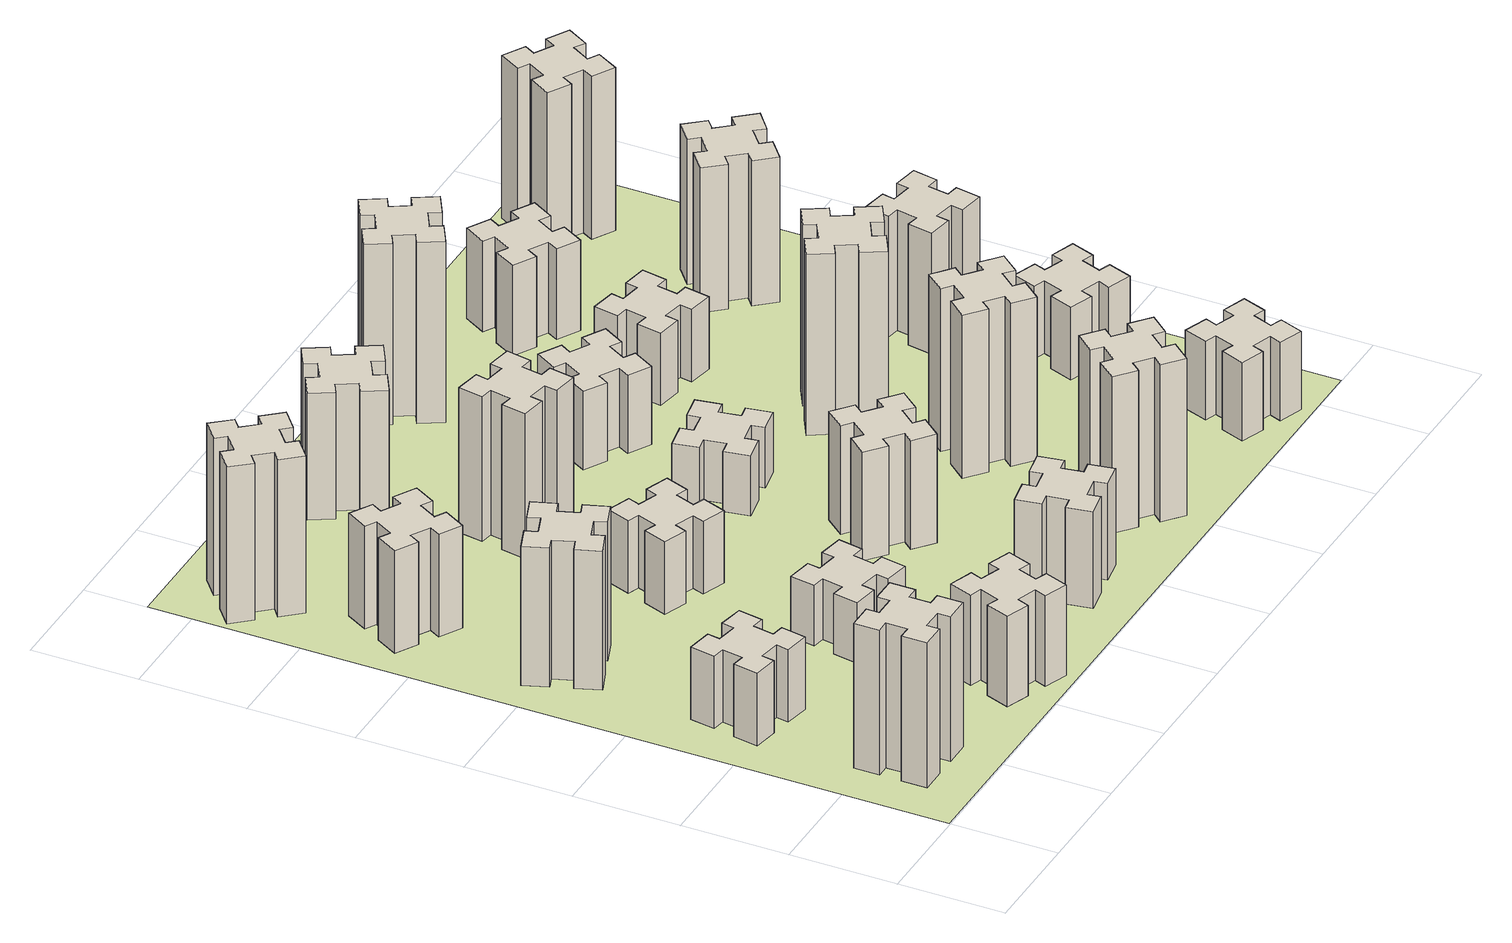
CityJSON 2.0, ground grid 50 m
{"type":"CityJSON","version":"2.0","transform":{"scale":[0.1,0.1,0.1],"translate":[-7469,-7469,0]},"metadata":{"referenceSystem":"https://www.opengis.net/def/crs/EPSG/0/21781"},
"CityObjects":{
"building1":{"type":"Building","attributes":{"class":"1000","function":"1000","usage":"1000","yearOfConstruction":2016,"roofType":"1000","measuredHeight":72,"storeysAboveGround":30,"storeysBelowGround":0},"geometry":[{"type":"Solid","lod":"1","boundaries":[[[[0,1,2,3,4,5,6,7,8,9,10,11,12,13,14,15,16,17,18,19]],[[17,16,20,21]],[[16,15,22,20]],[[15,14,23,22]],[[14,13,24,23]],[[13,12,25,24]],[[12,11,26,25]],[[11,10,27,26]],[[10,9,28,27]],[[9,8,29,28]],[[8,7,30,29]],[[7,6,31,30]],[[6,5,32,31]],[[5,4,33,32]],[[4,3,34,33]],[[3,2,35,34]],[[2,1,36,35]],[[1,0,37,36]],[[0,19,38,37]],[[19,18,39,38]],[[18,17,21,39]],[[24,25,26,27,28,29,30,31,32,33,34,35,36,37,38,39,21,20,22,23]]]]}]},
"building2":{"type":"Building","attributes":{"class":"1000","function":"1000","usage":"1000","yearOfConstruction":2016,"roofType":"1000","measuredHeight":36,"storeysAboveGround":30,"storeysBelowGround":0},"geometry":[{"type":"Solid","lod":"1","boundaries":[[[[40,41,42,43,44,45,46,47,48,49,50,51,52,53,54,55,56,57,58,59]],[[57,56,60,61]],[[56,55,62,60]],[[55,54,63,62]],[[54,53,64,63]],[[53,52,65,64]],[[52,51,66,65]],[[51,50,67,66]],[[50,49,68,67]],[[49,48,69,68]],[[48,47,70,69]],[[47,46,71,70]],[[46,45,72,71]],[[45,44,73,72]],[[44,43,74,73]],[[43,42,75,74]],[[42,41,76,75]],[[41,40,77,76]],[[40,59,78,77]],[[59,58,79,78]],[[58,57,61,79]],[[64,65,66,67,68,69,70,71,72,73,74,75,76,77,78,79,61,60,62,63]]]]}]},
"building3":{"type":"Building","attributes":{"class":"1000","function":"1000","usage":"1000","yearOfConstruction":2016,"roofType":"1000","measuredHeight":69,"storeysAboveGround":30,"storeysBelowGround":0},"geometry":[{"type":"Solid","lod":"1","boundaries":[[[[80,81,82,83,84,85,86,87,88,89,90,91,92,93,94,95,96,97,98,99]],[[97,96,100,101]],[[96,95,102,100]],[[95,94,103,102]],[[94,93,104,103]],[[93,92,105,104]],[[92,91,106,105]],[[91,90,107,106]],[[90,89,108,107]],[[89,88,109,108]],[[88,87,110,109]],[[87,86,111,110]],[[86,85,112,111]],[[85,84,113,112]],[[84,83,114,113]],[[83,82,115,114]],[[82,81,116,115]],[[81,80,117,116]],[[80,99,118,117]],[[99,98,119,118]],[[98,97,101,119]],[[104,105,106,107,108,109,110,111,112,113,114,115,116,117,118,119,101,100,102,103]]]]}]},
"building4":{"type":"Building","attributes":{"class":"1000","function":"1000","usage":"1000","yearOfConstruction":2016,"roofType":"1000","measuredHeight":51,"storeysAboveGround":30,"storeysBelowGround":0},"geometry":[{"type":"Solid","lod":"1","boundaries":[[[[120,121,122,123,124,125,126,127,128,129,130,131,132,133,134,135,136,137,138,139]],[[137,136,140,141]],[[136,135,142,140]],[[135,134,143,142]],[[134,133,144,143]],[[133,132,145,144]],[[132,131,146,145]],[[131,130,147,146]],[[130,129,148,147]],[[129,128,149,148]],[[128,127,150,149]],[[127,126,151,150]],[[126,125,152,151]],[[125,124,153,152]],[[124,123,154,153]],[[123,122,155,154]],[[122,121,156,155]],[[121,120,157,156]],[[120,139,158,157]],[[139,138,159,158]],[[138,137,141,159]],[[144,145,146,147,148,149,150,151,152,153,154,155,156,157,158,159,141,140,142,143]]]]}]},
"building5":{"type":"Building","attributes":{"class":"1000","function":"1000","usage":"1000","yearOfConstruction":2016,"roofType":"1000","measuredHeight":45,"storeysAboveGround":30,"storeysBelowGround":0},"geometry":[{"type":"Solid","lod":"1","boundaries":[[[[160,161,162,163,164,165,166,167,168,169,170,171,172,173,174,175,176,177,178,179]],[[177,176,180,181]],[[176,175,182,180]],[[175,174,183,182]],[[174,173,184,183]],[[173,172,185,184]],[[172,171,186,185]],[[171,170,187,186]],[[170,169,188,187]],[[169,168,189,188]],[[168,167,190,189]],[[167,166,191,190]],[[166,165,192,191]],[[165,164,193,192]],[[164,163,194,193]],[[163,162,195,194]],[[162,161,196,195]],[[161,160,197,196]],[[160,179,198,197]],[[179,178,199,198]],[[178,177,181,199]],[[184,185,186,187,188,189,190,191,192,193,194,195,196,197,198,199,181,180,182,183]]]]}]},
"building6":{"type":"Building","attributes":{"class":"1000","function":"1000","usage":"1000","yearOfConstruction":2016,"roofType":"1000","measuredHeight":78,"storeysAboveGround":30,"storeysBelowGround":0},"geometry":[{"type":"Solid","lod":"1","boundaries":[[[[200,201,202,203,204,205,206,207,208,209,210,211,212,213,214,215,216,217,218,219]],[[217,216,220,221]],[[216,215,222,220]],[[215,214,223,222]],[[214,213,224,223]],[[213,212,225,224]],[[212,211,226,225]],[[211,210,227,226]],[[210,209,228,227]],[[209,208,229,228]],[[208,207,230,229]],[[207,206,231,230]],[[206,205,232,231]],[[205,204,233,232]],[[204,203,234,233]],[[203,202,235,234]],[[202,201,236,235]],[[201,200,237,236]],[[200,219,238,237]],[[219,218,239,238]],[[218,217,221,239]],[[224,225,226,227,228,229,230,231,232,233,234,235,236,237,238,239,221,220,222,223]]]]}]},
"building7":{"type":"Building","attributes":{"class":"1000","function":"1000","usage":"1000","yearOfConstruction":2016,"roofType":"1000","measuredHeight":30,"storeysAboveGround":30,"storeysBelowGround":0},"geometry":[{"type":"Solid","lod":"1","boundaries":[[[[240,241,242,243,244,245,246,247,248,249,250,251,252,253,254,255,256,257,258,259]],[[257,256,260,261]],[[256,255,262,260]],[[255,254,263,262]],[[254,253,264,263]],[[253,252,265,264]],[[252,251,266,265]],[[251,250,267,266]],[[250,249,268,267]],[[249,248,269,268]],[[248,247,270,269]],[[247,246,271,270]],[[246,245,272,271]],[[245,244,273,272]],[[244,243,274,273]],[[243,242,275,274]],[[242,241,276,275]],[[241,240,277,276]],[[240,259,278,277]],[[259,258,279,278]],[[258,257,261,279]],[[264,265,266,267,268,269,270,271,272,273,274,275,276,277,278,279,261,260,262,263]]]]}]},
"building8":{"type":"Building","attributes":{"class":"1000","function":"1000","usage":"1000","yearOfConstruction":2016,"roofType":"1000","measuredHeight":36,"storeysAboveGround":30,"storeysBelowGround":0},"geometry":[{"type":"Solid","lod":"1","boundaries":[[[[280,281,282,283,284,285,286,287,288,289,290,291,292,293,294,295,296,297,298,299]],[[297,296,300,301]],[[296,295,302,300]],[[295,294,303,302]],[[294,293,304,303]],[[293,292,305,304]],[[292,291,306,305]],[[291,290,307,306]],[[290,289,308,307]],[[289,288,309,308]],[[288,287,310,309]],[[287,286,311,310]],[[286,285,312,311]],[[285,284,313,312]],[[284,283,314,313]],[[283,282,315,314]],[[282,281,316,315]],[[281,280,317,316]],[[280,299,318,317]],[[299,298,319,318]],[[298,297,301,319]],[[304,305,306,307,308,309,310,311,312,313,314,315,316,317,318,319,301,300,302,303]]]]}]},
"building9":{"type":"Building","attributes":{"class":"1000","function":"1000","usage":"1000","yearOfConstruction":2016,"roofType":"1000","measuredHeight":48,"storeysAboveGround":30,"storeysBelowGround":0},"geometry":[{"type":"Solid","lod":"1","boundaries":[[[[320,321,322,323,324,325,326,327,328,329,330,331,332,333,334,335,336,337,338,339]],[[337,336,340,341]],[[336,335,342,340]],[[335,334,343,342]],[[334,333,344,343]],[[333,332,345,344]],[[332,331,346,345]],[[331,330,347,346]],[[330,329,348,347]],[[329,328,349,348]],[[328,327,350,349]],[[327,326,351,350]],[[326,325,352,351]],[[325,324,353,352]],[[324,323,354,353]],[[323,322,355,354]],[[322,321,356,355]],[[321,320,357,356]],[[320,339,358,357]],[[339,338,359,358]],[[338,337,341,359]],[[344,345,346,347,348,349,350,351,352,353,354,355,356,357,358,359,341,340,342,343]]]]}]},
"building10":{"type":"Building","attributes":{"class":"1000","function":"1000","usage":"1000","yearOfConstruction":2016,"roofType":"1000","measuredHeight":72,"storeysAboveGround":30,"storeysBelowGround":0},"geometry":[{"type":"Solid","lod":"1","boundaries":[[[[360,361,362,363,364,365,366,367,368,369,370,371,372,373,374,375,376,377,378,379]],[[377,376,380,381]],[[376,375,382,380]],[[375,374,383,382]],[[374,373,384,383]],[[373,372,385,384]],[[372,371,386,385]],[[371,370,387,386]],[[370,369,388,387]],[[369,368,389,388]],[[368,367,390,389]],[[367,366,391,390]],[[366,365,392,391]],[[365,364,393,392]],[[364,363,394,393]],[[363,362,395,394]],[[362,361,396,395]],[[361,360,397,396]],[[360,379,398,397]],[[379,378,399,398]],[[378,377,381,399]],[[384,385,386,387,388,389,390,391,392,393,394,395,396,397,398,399,381,380,382,383]]]]}]},
"building11":{"type":"Building","attributes":{"class":"1000","function":"1000","usage":"1000","yearOfConstruction":2016,"roofType":"1000","measuredHeight":63,"storeysAboveGround":30,"storeysBelowGround":0},"geometry":[{"type":"Solid","lod":"1","boundaries":[[[[400,401,402,403,404,405,406,407,408,409,410,411,412,413,414,415,416,417,418,419]],[[417,416,420,421]],[[416,415,422,420]],[[415,414,423,422]],[[414,413,424,423]],[[413,412,425,424]],[[412,411,426,425]],[[411,410,427,426]],[[410,409,428,427]],[[409,408,429,428]],[[408,407,430,429]],[[407,406,431,430]],[[406,405,432,431]],[[405,404,433,432]],[[404,403,434,433]],[[403,402,435,434]],[[402,401,436,435]],[[401,400,437,436]],[[400,419,438,437]],[[419,418,439,438]],[[418,417,421,439]],[[424,425,426,427,428,429,430,431,432,433,434,435,436,437,438,439,421,420,422,423]]]]}]},
"building12":{"type":"Building","attributes":{"class":"1000","function":"1000","usage":"1000","yearOfConstruction":2016,"roofType":"1000","measuredHeight":54,"storeysAboveGround":30,"storeysBelowGround":0},"geometry":[{"type":"Solid","lod":"1","boundaries":[[[[440,441,442,443,444,445,446,447,448,449,450,451,452,453,454,455,456,457,458,459]],[[457,456,460,461]],[[456,455,462,460]],[[455,454,463,462]],[[454,453,464,463]],[[453,452,465,464]],[[452,451,466,465]],[[451,450,467,466]],[[450,449,468,467]],[[449,448,469,468]],[[448,447,470,469]],[[447,446,471,470]],[[446,445,472,471]],[[445,444,473,472]],[[444,443,474,473]],[[443,442,475,474]],[[442,441,476,475]],[[441,440,477,476]],[[440,459,478,477]],[[459,458,479,478]],[[458,457,461,479]],[[464,465,466,467,468,469,470,471,472,473,474,475,476,477,478,479,461,460,462,463]]]]}]},
"building13":{"type":"Building","attributes":{"class":"1000","function":"1000","usage":"1000","yearOfConstruction":2016,"roofType":"1000","measuredHeight":30,"storeysAboveGround":30,"storeysBelowGround":0},"geometry":[{"type":"Solid","lod":"1","boundaries":[[[[480,481,482,483,484,485,486,487,488,489,490,491,492,493,494,495,496,497,498,499]],[[497,496,500,501]],[[496,495,502,500]],[[495,494,503,502]],[[494,493,504,503]],[[493,492,505,504]],[[492,491,506,505]],[[491,490,507,506]],[[490,489,508,507]],[[489,488,509,508]],[[488,487,510,509]],[[487,486,511,510]],[[486,485,512,511]],[[485,484,513,512]],[[484,483,514,513]],[[483,482,515,514]],[[482,481,516,515]],[[481,480,517,516]],[[480,499,518,517]],[[499,498,519,518]],[[498,497,501,519]],[[504,505,506,507,508,509,510,511,512,513,514,515,516,517,518,519,501,500,502,503]]]]}]},
"building14":{"type":"Building","attributes":{"class":"1000","function":"1000","usage":"1000","yearOfConstruction":2016,"roofType":"1000","measuredHeight":78,"storeysAboveGround":30,"storeysBelowGround":0},"geometry":[{"type":"Solid","lod":"1","boundaries":[[[[520,521,522,523,524,525,526,527,528,529,530,531,532,533,534,535,536,537,538,539]],[[537,536,540,541]],[[536,535,542,540]],[[535,534,543,542]],[[534,533,544,543]],[[533,532,545,544]],[[532,531,546,545]],[[531,530,547,546]],[[530,529,548,547]],[[529,528,549,548]],[[528,527,550,549]],[[527,526,551,550]],[[526,525,552,551]],[[525,524,553,552]],[[524,523,554,553]],[[523,522,555,554]],[[522,521,556,555]],[[521,520,557,556]],[[520,539,558,557]],[[539,538,559,558]],[[538,537,541,559]],[[544,545,546,547,548,549,550,551,552,553,554,555,556,557,558,559,541,540,542,543]]]]}]},
"building15":{"type":"Building","attributes":{"class":"1000","function":"1000","usage":"1000","yearOfConstruction":2016,"roofType":"1000","measuredHeight":39,"storeysAboveGround":30,"storeysBelowGround":0},"geometry":[{"type":"Solid","lod":"1","boundaries":[[[[560,561,562,563,564,565,566,567,568,569,570,571,572,573,574,575,576,577,578,579]],[[577,576,580,581]],[[576,575,582,580]],[[575,574,583,582]],[[574,573,584,583]],[[573,572,585,584]],[[572,571,586,585]],[[571,570,587,586]],[[570,569,588,587]],[[569,568,589,588]],[[568,567,590,589]],[[567,566,591,590]],[[566,565,592,591]],[[565,564,593,592]],[[564,563,594,593]],[[563,562,595,594]],[[562,561,596,595]],[[561,560,597,596]],[[560,579,598,597]],[[579,578,599,598]],[[578,577,581,599]],[[584,585,586,587,588,589,590,591,592,593,594,595,596,597,598,599,581,580,582,583]]]]}]},
"building16":{"type":"Building","attributes":{"class":"1000","function":"1000","usage":"1000","yearOfConstruction":2016,"roofType":"1000","measuredHeight":90,"storeysAboveGround":30,"storeysBelowGround":0},"geometry":[{"type":"Solid","lod":"1","boundaries":[[[[600,601,602,603,604,605,606,607,608,609,610,611,612,613,614,615,616,617,618,619]],[[617,616,620,621]],[[616,615,622,620]],[[615,614,623,622]],[[614,613,624,623]],[[613,612,625,624]],[[612,611,626,625]],[[611,610,627,626]],[[610,609,628,627]],[[609,608,629,628]],[[608,607,630,629]],[[607,606,631,630]],[[606,605,632,631]],[[605,604,633,632]],[[604,603,634,633]],[[603,602,635,634]],[[602,601,636,635]],[[601,600,637,636]],[[600,619,638,637]],[[619,618,639,638]],[[618,617,621,639]],[[624,625,626,627,628,629,630,631,632,633,634,635,636,637,638,639,621,620,622,623]]]]}]},
"building17":{"type":"Building","attributes":{"class":"1000","function":"1000","usage":"1000","yearOfConstruction":2016,"roofType":"1000","measuredHeight":81,"storeysAboveGround":30,"storeysBelowGround":0},"geometry":[{"type":"Solid","lod":"1","boundaries":[[[[640,641,642,643,644,645,646,647,648,649,650,651,652,653,654,655,656,657,658,659]],[[657,656,660,661]],[[656,655,662,660]],[[655,654,663,662]],[[654,653,664,663]],[[653,652,665,664]],[[652,651,666,665]],[[651,650,667,666]],[[650,649,668,667]],[[649,648,669,668]],[[648,647,670,669]],[[647,646,671,670]],[[646,645,672,671]],[[645,644,673,672]],[[644,643,674,673]],[[643,642,675,674]],[[642,641,676,675]],[[641,640,677,676]],[[640,659,678,677]],[[659,658,679,678]],[[658,657,661,679]],[[664,665,666,667,668,669,670,671,672,673,674,675,676,677,678,679,661,660,662,663]]]]}]},
"building18":{"type":"Building","attributes":{"class":"1000","function":"1000","usage":"1000","yearOfConstruction":2016,"roofType":"1000","measuredHeight":90,"storeysAboveGround":30,"storeysBelowGround":0},"geometry":[{"type":"Solid","lod":"1","boundaries":[[[[680,681,682,683,684,685,686,687,688,689,690,691,692,693,694,695,696,697,698,699]],[[697,696,700,701]],[[696,695,702,700]],[[695,694,703,702]],[[694,693,704,703]],[[693,692,705,704]],[[692,691,706,705]],[[691,690,707,706]],[[690,689,708,707]],[[689,688,709,708]],[[688,687,710,709]],[[687,686,711,710]],[[686,685,712,711]],[[685,684,713,712]],[[684,683,714,713]],[[683,682,715,714]],[[682,681,716,715]],[[681,680,717,716]],[[680,699,718,717]],[[699,698,719,718]],[[698,697,701,719]],[[704,705,706,707,708,709,710,711,712,713,714,715,716,717,718,719,701,700,702,703]]]]}]},
"building19":{"type":"Building","attributes":{"class":"1000","function":"1000","usage":"1000","yearOfConstruction":2016,"roofType":"1000","measuredHeight":36,"storeysAboveGround":30,"storeysBelowGround":0},"geometry":[{"type":"Solid","lod":"1","boundaries":[[[[720,721,722,723,724,725,726,727,728,729,730,731,732,733,734,735,736,737,738,739]],[[737,736,740,741]],[[736,735,742,740]],[[735,734,743,742]],[[734,733,744,743]],[[733,732,745,744]],[[732,731,746,745]],[[731,730,747,746]],[[730,729,748,747]],[[729,728,749,748]],[[728,727,750,749]],[[727,726,751,750]],[[726,725,752,751]],[[725,724,753,752]],[[724,723,754,753]],[[723,722,755,754]],[[722,721,756,755]],[[721,720,757,756]],[[720,739,758,757]],[[739,738,759,758]],[[738,737,741,759]],[[744,745,746,747,748,749,750,751,752,753,754,755,756,757,758,759,741,740,742,743]]]]}]},
"building20":{"type":"Building","attributes":{"class":"1000","function":"1000","usage":"1000","yearOfConstruction":2016,"roofType":"1000","measuredHeight":39,"storeysAboveGround":30,"storeysBelowGround":0},"geometry":[{"type":"Solid","lod":"1","boundaries":[[[[760,761,762,763,764,765,766,767,768,769,770,771,772,773,774,775,776,777,778,779]],[[777,776,780,781]],[[776,775,782,780]],[[775,774,783,782]],[[774,773,784,783]],[[773,772,785,784]],[[772,771,786,785]],[[771,770,787,786]],[[770,769,788,787]],[[769,768,789,788]],[[768,767,790,789]],[[767,766,791,790]],[[766,765,792,791]],[[765,764,793,792]],[[764,763,794,793]],[[763,762,795,794]],[[762,761,796,795]],[[761,760,797,796]],[[760,779,798,797]],[[779,778,799,798]],[[778,777,781,799]],[[784,785,786,787,788,789,790,791,792,793,794,795,796,797,798,799,781,780,782,783]]]]}]},
"building21":{"type":"Building","attributes":{"class":"1000","function":"1000","usage":"1000","yearOfConstruction":2016,"roofType":"1000","measuredHeight":45,"storeysAboveGround":30,"storeysBelowGround":0},"geometry":[{"type":"Solid","lod":"1","boundaries":[[[[800,801,802,803,804,805,806,807,808,809,810,811,812,813,814,815,816,817,818,819]],[[817,816,820,821]],[[816,815,822,820]],[[815,814,823,822]],[[814,813,824,823]],[[813,812,825,824]],[[812,811,826,825]],[[811,810,827,826]],[[810,809,828,827]],[[809,808,829,828]],[[808,807,830,829]],[[807,806,831,830]],[[806,805,832,831]],[[805,804,833,832]],[[804,803,834,833]],[[803,802,835,834]],[[802,801,836,835]],[[801,800,837,836]],[[800,819,838,837]],[[819,818,839,838]],[[818,817,821,839]],[[824,825,826,827,828,829,830,831,832,833,834,835,836,837,838,839,821,820,822,823]]]]}]},
"building22":{"type":"Building","attributes":{"class":"1000","function":"1000","usage":"1000","yearOfConstruction":2016,"roofType":"1000","measuredHeight":36,"storeysAboveGround":30,"storeysBelowGround":0},"geometry":[{"type":"Solid","lod":"1","boundaries":[[[[840,841,842,843,844,845,846,847,848,849,850,851,852,853,854,855,856,857,858,859]],[[857,856,860,861]],[[856,855,862,860]],[[855,854,863,862]],[[854,853,864,863]],[[853,852,865,864]],[[852,851,866,865]],[[851,850,867,866]],[[850,849,868,867]],[[849,848,869,868]],[[848,847,870,869]],[[847,846,871,870]],[[846,845,872,871]],[[845,844,873,872]],[[844,843,874,873]],[[843,842,875,874]],[[842,841,876,875]],[[841,840,877,876]],[[840,859,878,877]],[[859,858,879,878]],[[858,857,861,879]],[[864,865,866,867,868,869,870,871,872,873,874,875,876,877,878,879,861,860,862,863]]]]}]},
"building23":{"type":"Building","attributes":{"class":"1000","function":"1000","usage":"1000","yearOfConstruction":2016,"roofType":"1000","measuredHeight":60,"storeysAboveGround":30,"storeysBelowGround":0},"geometry":[{"type":"Solid","lod":"1","boundaries":[[[[880,881,882,883,884,885,886,887,888,889,890,891,892,893,894,895,896,897,898,899]],[[897,896,900,901]],[[896,895,902,900]],[[895,894,903,902]],[[894,893,904,903]],[[893,892,905,904]],[[892,891,906,905]],[[891,890,907,906]],[[890,889,908,907]],[[889,888,909,908]],[[888,887,910,909]],[[887,886,911,910]],[[886,885,912,911]],[[885,884,913,912]],[[884,883,914,913]],[[883,882,915,914]],[[882,881,916,915]],[[881,880,917,916]],[[880,899,918,917]],[[899,898,919,918]],[[898,897,901,919]],[[904,905,906,907,908,909,910,911,912,913,914,915,916,917,918,919,901,900,902,903]]]]}]},
"building24":{"type":"Building","attributes":{"class":"1000","function":"1000","usage":"1000","yearOfConstruction":2016,"roofType":"1000","measuredHeight":72,"storeysAboveGround":30,"storeysBelowGround":0},"geometry":[{"type":"Solid","lod":"1","boundaries":[[[[920,921,922,923,924,925,926,927,928,929,930,931,932,933,934,935,936,937,938,939]],[[937,936,940,941]],[[936,935,942,940]],[[935,934,943,942]],[[934,933,944,943]],[[933,932,945,944]],[[932,931,946,945]],[[931,930,947,946]],[[930,929,948,947]],[[929,928,949,948]],[[928,927,950,949]],[[927,926,951,950]],[[926,925,952,951]],[[925,924,953,952]],[[924,923,954,953]],[[923,922,955,954]],[[922,921,956,955]],[[921,920,957,956]],[[920,939,958,957]],[[939,938,959,958]],[[938,937,941,959]],[[944,945,946,947,948,949,950,951,952,953,954,955,956,957,958,959,941,940,942,943]]]]}]},
"building25":{"type":"Building","attributes":{"class":"1000","function":"1000","usage":"1000","yearOfConstruction":2016,"roofType":"1000","measuredHeight":81,"storeysAboveGround":30,"storeysBelowGround":0},"geometry":[{"type":"Solid","lod":"1","boundaries":[[[[960,961,962,963,964,965,966,967,968,969,970,971,972,973,974,975,976,977,978,979]],[[977,976,980,981]],[[976,975,982,980]],[[975,974,983,982]],[[974,973,984,983]],[[973,972,985,984]],[[972,971,986,985]],[[971,970,987,986]],[[970,969,988,987]],[[969,968,989,988]],[[968,967,990,989]],[[967,966,991,990]],[[966,965,992,991]],[[965,964,993,992]],[[964,963,994,993]],[[963,962,995,994]],[[962,961,996,995]],[[961,960,997,996]],[[960,979,998,997]],[[979,978,999,998]],[[978,977,981,999]],[[984,985,986,987,988,989,990,991,992,993,994,995,996,997,998,999,981,980,982,983]]]]}]},
"landuse1":{"type":"LandUse","attributes":{"name":"plot1","function":"1010"},"geometry":[{"type":"MultiSurface","lod":"1","boundaries":[[[1000,1001,1002,1003]]]}]}
},
"vertices":[
[325,265,0],[425,265,0],[425,205,0],[545,205,0],[545,325,0],[485,325,0],[485,425,0],[545,425,0],[545,545,0],[425,545,0],[425,485,0],[325,485,0],[325,545,0],[205,545,0],[205,425,0],[265,425,0],[265,325,0],[205,325,0],[205,205,0],[325,205,0],[265,325,720],[205,325,720],[265,425,720],[205,425,720],[205,545,720],[325,545,720],[325,485,720],[425,485,720],[425,545,720],[545,545,720],[545,425,720],[485,425,720],[485,325,720],[545,325,720],[545,205,720],[425,205,720],[425,265,720],[325,265,720],[325,205,720],[205,205,720],
[307,1016,0],[405,998,0],[395,939,0],[513,918,0],[534,1037,0],[475,1047,0],[492,1145,0],[551,1135,0],[572,1253,0],[454,1274,0],[444,1215,0],[345,1232,0],[356,1291,0],[237,1312,0],[217,1194,0],[276,1184,0],[258,1085,0],[199,1096,0],[178,977,0],[297,957,0],[258,1085,360],[199,1096,360],[276,1184,360],[217,1194,360],[237,1312,360],[356,1291,360],[345,1232,360],[444,1215,360],[454,1274,360],[572,1253,360],[551,1135,360],[492,1145,360],[475,1047,360],[534,1037,360],[513,918,360],[395,939,360],[405,998,360],[307,1016,360],[297,957,360],[178,977,360],
[366,1835,0],[460,1869,0],[480,1813,0],[593,1854,0],[552,1967,0],[496,1946,0],[462,2040,0],[518,2060,0],[477,2173,0],[364,2132,0],[385,2076,0],[291,2042,0],[270,2098,0],[157,2057,0],[199,1944,0],[255,1965,0],[289,1871,0],[233,1850,0],[274,1737,0],[387,1779,0],[289,1871,690],[233,1850,690],[255,1965,690],[199,1944,690],[157,2057,690],[270,2098,690],[291,2042,690],[385,2076,690],[364,2132,690],[477,2173,690],[518,2060,690],[462,2040,690],[496,1946,690],[552,1967,690],[593,1854,690],[480,1813,690],[460,1869,690],[366,1835,690],[387,1779,690],[274,1737,690],
[446,2597,0],[496,2684,0],[548,2654,0],[608,2758,0],[504,2818,0],[474,2766,0],[387,2816,0],[417,2868,0],[313,2928,0],[253,2824,0],[305,2794,0],[255,2707,0],[203,2737,0],[143,2633,0],[247,2573,0],[277,2625,0],[364,2575,0],[334,2523,0],[438,2463,0],[498,2567,0],[364,2575,510],[334,2523,510],[277,2625,510],[247,2573,510],[143,2633,510],[203,2737,510],[255,2707,510],[305,2794,510],[253,2824,510],[313,2928,510],[417,2868,510],[387,2816,510],[474,2766,510],[504,2818,510],[608,2758,510],[548,2654,510],[496,2684,510],[446,2597,510],[498,2567,510],[438,2463,510],
[1200,362,0],[1106,396,0],[1127,452,0],[1014,493,0],[973,380,0],[1029,360,0],[995,266,0],[939,287,0],[897,174,0],[1010,133,0],[1031,189,0],[1125,155,0],[1104,99,0],[1217,57,0],[1258,170,0],[1202,191,0],[1236,285,0],[1292,264,0],[1333,377,0],[1220,418,0],[1236,285,450],[1292,264,450],[1202,191,450],[1258,170,450],[1217,57,450],[1104,99,450],[1125,155,450],[1031,189,450],[1010,133,450],[897,174,450],[939,287,450],[995,266,450],[1029,360,450],[973,380,450],[1014,493,450],[1127,452,450],[1106,396,450],[1200,362,450],[1220,418,450],[1333,377,450],
[308,3219,0],[384,3283,0],[423,3237,0],[515,3314,0],[438,3406,0],[392,3368,0],[327,3444,0],[373,3483,0],[296,3575,0],[204,3498,0],[243,3452,0],[166,3387,0],[128,3433,0],[36,3356,0],[113,3264,0],[159,3303,0],[223,3226,0],[177,3188,0],[254,3096,0],[346,3173,0],[223,3226,780],[177,3188,780],[159,3303,780],[113,3264,780],[36,3356,780],[128,3433,780],[166,3387,780],[243,3452,780],[204,3498,780],[296,3575,780],[373,3483,780],[327,3444,780],[392,3368,780],[438,3406,780],[515,3314,780],[423,3237,780],[384,3283,780],[308,3219,780],[346,3173,780],[254,3096,780],
[1016,1084,0],[998,985,0],[939,996,0],[918,877,0],[1037,857,0],[1047,916,0],[1145,898,0],[1135,839,0],[1253,818,0],[1274,937,0],[1215,947,0],[1232,1045,0],[1291,1035,0],[1312,1153,0],[1194,1174,0],[1184,1115,0],[1085,1132,0],[1096,1191,0],[977,1212,0],[957,1094,0],[1085,1132,300],[1096,1191,300],[1184,1115,300],[1194,1174,300],[1312,1153,300],[1291,1035,300],[1232,1045,300],[1215,947,300],[1274,937,300],[1253,818,300],[1135,839,300],[1145,898,300],[1047,916,300],[1037,857,300],[918,877,300],[939,996,300],[998,985,300],[1016,1084,300],[957,1094,300],[977,1212,300],
[1202,1771,0],[1236,1865,0],[1292,1844,0],[1333,1957,0],[1220,1998,0],[1200,1942,0],[1106,1976,0],[1127,2032,0],[1014,2073,0],[973,1960,0],[1029,1940,0],[995,1846,0],[939,1867,0],[897,1754,0],[1010,1713,0],[1031,1769,0],[1125,1735,0],[1104,1679,0],[1217,1637,0],[1258,1750,0],[1125,1735,360],[1104,1679,360],[1031,1769,360],[1010,1713,360],[897,1754,360],[939,1867,360],[995,1846,360],[1029,1940,360],[973,1960,360],[1014,2073,360],[1127,2032,360],[1106,1976,360],[1200,1942,360],[1220,1998,360],[1333,1957,360],[1292,1844,360],[1236,1865,360],[1202,1771,360],[1258,1750,360],[1217,1637,360],
[1738,405,0],[1756,307,0],[1697,297,0],[1717,178,0],[1836,199,0],[1825,258,0],[1924,276,0],[1934,217,0],[2052,237,0],[2031,356,0],[1972,345,0],[1955,444,0],[2014,454,0],[1993,572,0],[1875,551,0],[1885,492,0],[1787,475,0],[1777,534,0],[1658,513,0],[1679,395,0],[1787,475,480],[1777,534,480],[1885,492,480],[1875,551,480],[1993,572,480],[2014,454,480],[1955,444,480],[1972,345,480],[2031,356,480],[2052,237,480],[1934,217,480],[1924,276,480],[1825,258,480],[1836,199,480],[1717,178,480],[1697,297,480],[1756,307,480],[1738,405,480],[1679,395,480],[1658,513,480],
[1315,2527,0],[1332,2625,0],[1391,2615,0],[1412,2733,0],[1294,2754,0],[1284,2695,0],[1185,2712,0],[1196,2771,0],[1077,2792,0],[1057,2674,0],[1116,2664,0],[1098,2565,0],[1039,2576,0],[1018,2457,0],[1137,2437,0],[1147,2496,0],[1245,2478,0],[1235,2419,0],[1353,2398,0],[1374,2517,0],[1245,2478,720],[1235,2419,720],[1147,2496,720],[1137,2437,720],[1018,2457,720],[1039,2576,720],[1098,2565,720],[1116,2664,720],[1057,2674,720],[1077,2792,720],[1196,2771,720],[1185,2712,720],[1284,2695,720],[1294,2754,720],[1412,2733,720],[1391,2615,720],[1332,2625,720],[1315,2527,720],[1374,2517,720],[1353,2398,720],
[1104,3456,0],[1017,3406,0],[987,3458,0],[883,3398,0],[943,3294,0],[995,3324,0],[1045,3237,0],[993,3207,0],[1053,3103,0],[1157,3163,0],[1127,3215,0],[1214,3265,0],[1244,3213,0],[1348,3273,0],[1288,3377,0],[1236,3347,0],[1186,3434,0],[1238,3464,0],[1178,3568,0],[1074,3508,0],[1186,3434,630],[1238,3464,630],[1236,3347,630],[1288,3377,630],[1348,3273,630],[1244,3213,630],[1214,3265,630],[1127,3215,630],[1157,3163,630],[1053,3103,630],[993,3207,630],[1045,3237,630],[995,3324,630],[943,3294,630],[883,3398,630],[987,3458,630],[1017,3406,630],[1104,3456,630],[1074,3508,630],[1178,3568,630],
[1746,1163,0],[1823,1099,0],[1784,1053,0],[1876,976,0],[1953,1068,0],[1907,1106,0],[1972,1183,0],[2018,1144,0],[2095,1236,0],[2003,1313,0],[1964,1267,0],[1888,1332,0],[1926,1378,0],[1834,1455,0],[1757,1363,0],[1803,1324,0],[1739,1248,0],[1693,1286,0],[1616,1194,0],[1708,1117,0],[1739,1248,540],[1693,1286,540],[1803,1324,540],[1757,1363,540],[1834,1455,540],[1926,1378,540],[1888,1332,540],[1964,1267,540],[2003,1313,540],[2095,1236,540],[2018,1144,540],[1972,1183,540],[1907,1106,540],[1953,1068,540],[1876,976,540],[1784,1053,540],[1823,1099,540],[1746,1163,540],[1708,1117,540],[1616,1194,540],
[1972,1925,0],[1955,2024,0],[2014,2034,0],[1993,2152,0],[1875,2131,0],[1885,2072,0],[1787,2055,0],[1777,2114,0],[1658,2093,0],[1679,1975,0],[1738,1985,0],[1756,1887,0],[1697,1877,0],[1717,1758,0],[1836,1779,0],[1825,1838,0],[1924,1856,0],[1934,1797,0],[2052,1817,0],[2031,1936,0],[1924,1856,300],[1934,1797,300],[1825,1838,300],[1836,1779,300],[1717,1758,300],[1697,1877,300],[1756,1887,300],[1738,1985,300],[1679,1975,300],[1658,2093,300],[1777,2114,300],[1787,2055,300],[1885,2072,300],[1875,2131,300],[1993,2152,300],[2014,2034,300],[1955,2024,300],[1972,1925,300],[2031,1936,300],[2052,1817,300],
[2604,427,0],[2528,492,0],[2566,538,0],[2474,615,0],[2397,523,0],[2443,484,0],[2379,408,0],[2333,446,0],[2256,354,0],[2348,277,0],[2386,323,0],[2463,259,0],[2424,213,0],[2516,136,0],[2593,228,0],[2547,266,0],[2612,343,0],[2658,304,0],[2735,396,0],[2643,473,0],[2612,343,780],[2658,304,780],[2547,266,780],[2593,228,780],[2516,136,780],[2424,213,780],[2463,259,780],[2386,323,780],[2348,277,780],[2256,354,780],[2333,446,780],[2379,408,780],[2443,484,780],[2397,523,780],[2474,615,780],[2566,538,780],[2528,492,780],[2604,427,780],[2643,473,780],[2735,396,780],
[2026,2497,0],[2076,2584,0],[2128,2554,0],[2188,2658,0],[2084,2718,0],[2054,2666,0],[1967,2716,0],[1997,2768,0],[1893,2828,0],[1833,2724,0],[1885,2694,0],[1835,2607,0],[1783,2637,0],[1723,2533,0],[1827,2473,0],[1857,2525,0],[1944,2475,0],[1914,2423,0],[2018,2363,0],[2078,2467,0],[1944,2475,390],[1914,2423,390],[1857,2525,390],[1827,2473,390],[1723,2533,390],[1783,2637,390],[1835,2607,390],[1885,2694,390],[1833,2724,390],[1893,2828,390],[1997,2768,390],[1967,2716,390],[2054,2666,390],[2084,2718,390],[2188,2658,390],[2128,2554,390],[2076,2584,390],[2026,2497,390],[2078,2467,390],[2018,2363,390],
[1844,3556,0],[1757,3506,0],[1727,3558,0],[1623,3498,0],[1683,3394,0],[1735,3424,0],[1785,3337,0],[1733,3307,0],[1793,3203,0],[1897,3263,0],[1867,3315,0],[1954,3365,0],[1984,3313,0],[2088,3373,0],[2028,3477,0],[1976,3447,0],[1926,3534,0],[1978,3564,0],[1918,3668,0],[1814,3608,0],[1926,3534,900],[1978,3564,900],[1976,3447,900],[2028,3477,900],[2088,3373,900],[1984,3313,900],[1954,3365,900],[1867,3315,900],[1897,3263,900],[1793,3203,900],[1733,3307,900],[1785,3337,900],[1735,3424,900],[1683,3394,900],[1623,3498,900],[1727,3558,900],[1757,3506,900],[1844,3556,900],[1814,3608,900],[1918,3668,900],
[2647,1006,0],[2712,1083,0],[2758,1044,0],[2835,1136,0],[2743,1213,0],[2704,1167,0],[2628,1232,0],[2666,1278,0],[2574,1355,0],[2497,1263,0],[2543,1224,0],[2479,1148,0],[2433,1186,0],[2356,1094,0],[2448,1017,0],[2486,1063,0],[2563,999,0],[2524,953,0],[2616,876,0],[2693,968,0],[2563,999,810],[2524,953,810],[2486,1063,810],[2448,1017,810],[2356,1094,810],[2433,1186,810],[2479,1148,810],[2543,1224,810],[2497,1263,810],[2574,1355,810],[2666,1278,810],[2628,1232,810],[2704,1167,810],[2743,1213,810],[2835,1136,810],[2758,1044,810],[2712,1083,810],[2647,1006,810],[2693,968,810],[2616,876,810],
[2475,1744,0],[2525,1657,0],[2473,1627,0],[2533,1523,0],[2637,1583,0],[2607,1635,0],[2694,1685,0],[2724,1633,0],[2828,1693,0],[2768,1797,0],[2716,1767,0],[2666,1854,0],[2718,1884,0],[2658,1988,0],[2554,1928,0],[2584,1876,0],[2497,1826,0],[2467,1878,0],[2363,1818,0],[2423,1714,0],[2497,1826,900],[2467,1878,900],[2584,1876,900],[2554,1928,900],[2658,1988,900],[2718,1884,900],[2666,1854,900],[2716,1767,900],[2768,1797,900],[2828,1693,900],[2724,1633,900],[2694,1685,900],[2607,1635,900],[2637,1583,900],[2533,1523,900],[2473,1627,900],[2525,1657,900],[2475,1744,900],[2423,1714,900],[2363,1818,900],
[2564,2695,0],[2465,2712,0],[2476,2771,0],[2357,2792,0],[2337,2674,0],[2396,2664,0],[2378,2565,0],[2319,2576,0],[2298,2457,0],[2417,2437,0],[2427,2496,0],[2525,2478,0],[2515,2419,0],[2633,2398,0],[2654,2517,0],[2595,2527,0],[2612,2625,0],[2671,2615,0],[2692,2733,0],[2574,2754,0],[2612,2625,360],[2671,2615,360],[2595,2527,360],[2654,2517,360],[2633,2398,360],[2515,2419,360],[2525,2478,360],[2427,2496,360],[2417,2437,360],[2298,2457,360],[2319,2576,360],[2378,2565,360],[2396,2664,360],[2337,2674,360],[2357,2792,360],[2476,2771,360],[2465,2712,360],[2564,2695,360],[2574,2754,360],[2692,2733,360],
[3251,189,0],[3345,155,0],[3324,99,0],[3437,57,0],[3478,170,0],[3422,191,0],[3456,285,0],[3512,264,0],[3553,377,0],[3440,418,0],[3420,362,0],[3326,396,0],[3347,452,0],[3234,493,0],[3193,380,0],[3249,360,0],[3215,266,0],[3159,287,0],[3117,174,0],[3230,133,0],[3215,266,390],[3159,287,390],[3249,360,390],[3193,380,390],[3234,493,390],[3347,452,390],[3326,396,390],[3420,362,390],[3440,418,390],[3553,377,390],[3512,264,390],[3456,285,390],[3422,191,390],[3478,170,390],[3437,57,390],[3324,99,390],[3345,155,390],[3251,189,390],[3230,133,390],[3117,174,390],
[2497,3165,0],[2584,3115,0],[2554,3063,0],[2658,3003,0],[2718,3107,0],[2666,3137,0],[2716,3224,0],[2768,3194,0],[2828,3298,0],[2724,3358,0],[2694,3306,0],[2607,3356,0],[2637,3408,0],[2533,3468,0],[2473,3364,0],[2525,3334,0],[2475,3247,0],[2423,3277,0],[2363,3173,0],[2467,3113,0],[2475,3247,450],[2423,3277,450],[2525,3334,450],[2473,3364,450],[2533,3468,450],[2637,3408,450],[2607,3356,450],[2694,3306,450],[2724,3358,450],[2828,3298,450],[2768,3194,450],[2716,3224,450],[2666,3137,450],[2718,3107,450],[2658,3003,450],[2554,3063,450],[2584,3115,450],[2497,3165,450],[2467,3113,450],[2363,3173,450],
[3351,1029,0],[3445,995,0],[3424,939,0],[3537,897,0],[3578,1010,0],[3522,1031,0],[3556,1125,0],[3612,1104,0],[3653,1217,0],[3540,1258,0],[3520,1202,0],[3426,1236,0],[3447,1292,0],[3334,1333,0],[3293,1220,0],[3349,1200,0],[3315,1106,0],[3259,1127,0],[3217,1014,0],[3330,973,0],[3315,1106,360],[3259,1127,360],[3349,1200,360],[3293,1220,360],[3334,1333,360],[3447,1292,360],[3426,1236,360],[3520,1202,360],[3540,1258,360],[3653,1217,360],[3612,1104,360],[3556,1125,360],[3522,1031,360],[3578,1010,360],[3537,897,360],[3424,939,360],[3445,995,360],[3351,1029,360],[3330,973,360],[3217,1014,360],
[3267,1656,0],[3365,1638,0],[3355,1579,0],[3473,1558,0],[3494,1677,0],[3435,1687,0],[3452,1785,0],[3511,1775,0],[3532,1893,0],[3414,1914,0],[3404,1855,0],[3305,1872,0],[3316,1931,0],[3197,1952,0],[3177,1834,0],[3236,1824,0],[3218,1725,0],[3159,1736,0],[3138,1617,0],[3257,1597,0],[3218,1725,600],[3159,1736,600],[3236,1824,600],[3177,1834,600],[3197,1952,600],[3316,1931,600],[3305,1872,600],[3404,1855,600],[3414,1914,600],[3532,1893,600],[3511,1775,600],[3452,1785,600],[3435,1687,600],[3494,1677,600],[3473,1558,600],[3355,1579,600],[3365,1638,600],[3267,1656,600],[3257,1597,600],[3138,1617,600],
[3119,2563,0],[3183,2486,0],[3137,2448,0],[3214,2356,0],[3306,2433,0],[3268,2479,0],[3344,2543,0],[3383,2497,0],[3475,2574,0],[3398,2666,0],[3352,2628,0],[3287,2704,0],[3333,2743,0],[3256,2835,0],[3164,2758,0],[3203,2712,0],[3126,2647,0],[3088,2693,0],[2996,2616,0],[3073,2524,0],[3126,2647,720],[3088,2693,720],[3203,2712,720],[3164,2758,720],[3256,2835,720],[3333,2743,720],[3287,2704,720],[3352,2628,720],[3398,2666,720],[3475,2574,720],[3383,2497,720],[3344,2543,720],[3268,2479,720],[3306,2433,720],[3214,2356,720],[3137,2448,720],[3183,2486,720],[3119,2563,720],[3073,2524,720],[2996,2616,720],
[3237,3365,0],[3324,3315,0],[3294,3263,0],[3398,3203,0],[3458,3307,0],[3406,3337,0],[3456,3424,0],[3508,3394,0],[3568,3498,0],[3464,3558,0],[3434,3506,0],[3347,3556,0],[3377,3608,0],[3273,3668,0],[3213,3564,0],[3265,3534,0],[3215,3447,0],[3163,3477,0],[3103,3373,0],[3207,3313,0],[3215,3447,810],[3163,3477,810],[3265,3534,810],[3213,3564,810],[3273,3668,810],[3377,3608,810],[3347,3556,810],[3434,3506,810],[3464,3558,810],[3568,3498,810],[3508,3394,810],[3456,3424,810],[3406,3337,810],[3458,3307,810],[3398,3203,810],[3294,3263,810],[3324,3315,810],[3237,3365,810],[3207,3313,810],[3103,3373,810],
[5,3705,0],[3705,3705,0],[3705,5,0],[5,5,0]
]}
